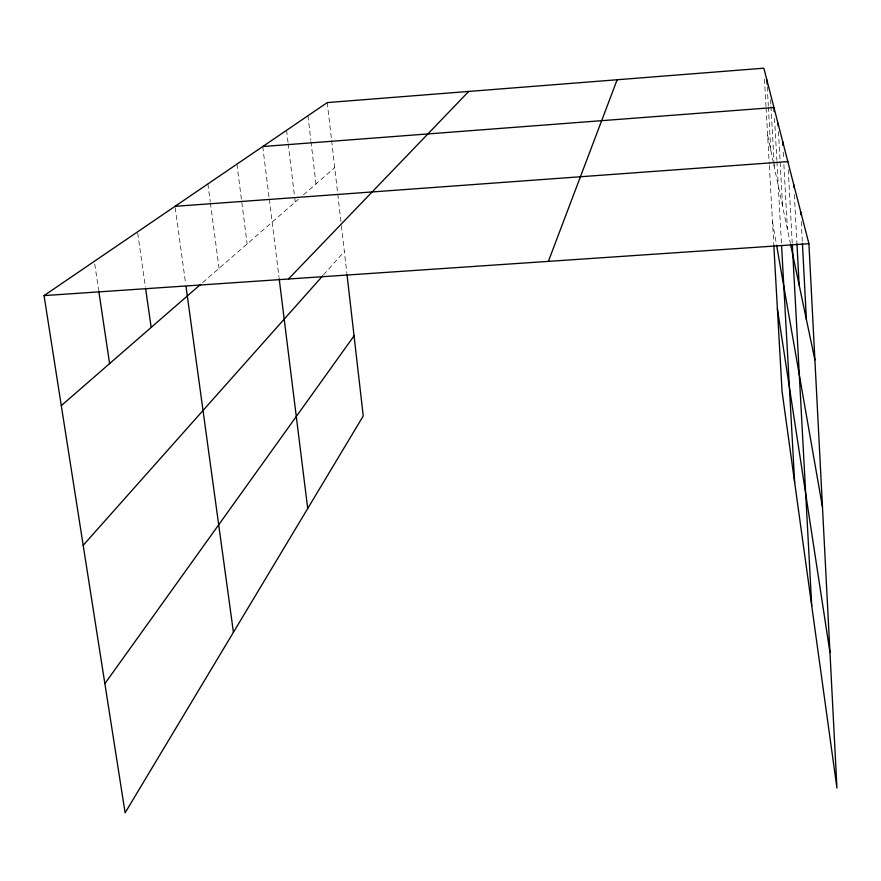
<?xml version="1.0" encoding="UTF-8"?>
<svg xmlns="http://www.w3.org/2000/svg" width="881" height="881" viewBox="0 0 881 881"><rect width="100%" height="100%" fill="white"/><g stroke="black" fill="none" stroke-linecap="round" stroke-linejoin="round"><path stroke-width="0.66" stroke-dasharray="4.41 3.3" d="M323.58 274.85L344.35 251.481M202.674 282.592L298.34 199.326M303.527 194.811L334.725 167.654M767.637 135.333L773.529 163.348M773.804 164.637L790.411 243.53M772.494 221.781L776.359 243.828M94.741 264.014L98.551 289.585M137.722 233.234L145.409 287.052M175.22 207.685L185.638 283.737M207.894 183.931L210.229 201.628M210.416 202.993L219.05 268.331M236.923 164.141L247.132 243.894M262.758 146.532L269.123 197.829M269.3 199.172L279.013 277.372M286.567 130.311L288.032 142.491M288.197 143.845L295.223 202.035M307.943 115.741L310.828 140.31M310.993 141.676L315.971 183.975M327.247 102.581L331.454 139.187M331.608 140.542L341.244 224.435M341.399 225.789L346.85 273.253M770.589 99.707L770.886 105.114M770.963 106.458L773.97 160.463M774.047 161.818L774.344 167.214M767.241 86.712L768.309 105.698M768.386 107.053L770.809 150.453M764.466 79.158L766.007 106.557M766.085 107.934L769.256 164.152M769.333 165.529L773.727 243.53M788.275 169.758L792.217 243.035M783.209 152.27L783.583 159.142M783.881 164.637L787.394 229.214M778.474 131.533L782.57 206.275M774.542 118.34L776.866 160.243M776.932 161.597L781.436 243.002M801.27 221.516L802.338 241.934M794.343 194.558L796.964 243.916"/><path stroke-width="1.32" d="M548.378 261.371L617.152 79.742M104.872 683.645L354.052 335.881M83.188 545.317L322.677 275.863M288.461 279.013L468.736 91.437M61.296 405.645L200.626 284.376M347.015 274.619L363.247 415.964L125.113 812.811L44.05 295.598L327.247 102.581L763.849 68.189L808.912 243.696L836.95 788.132L782.042 391.263L773.793 244.885M262.758 146.532L773.947 107.526L774.179 111.579M175.033 206.33L787.834 161.619M44.05 295.598L808.912 243.696M790.675 244.83L814.892 359.844M776.59 245.16L822.469 507.016M777.394 308.768L829.968 652.524M98.76 290.928L109.596 363.611M145.596 288.406L151.169 327.424M186.012 286.446L233.432 632.305M279.178 278.726L307.711 508.502M766.866 79.929L767.098 83.992M792.294 244.389L811.72 605.809M782.614 141.279L782.835 145.398M778.022 123.384L778.176 126.104M781.579 245.722L794.662 482.513M800.774 211.991L800.917 214.711M802.415 243.299L806.401 319.528M793.825 184.955L793.979 187.697M796.964 243.916L799.144 285.059"/></g></svg>
